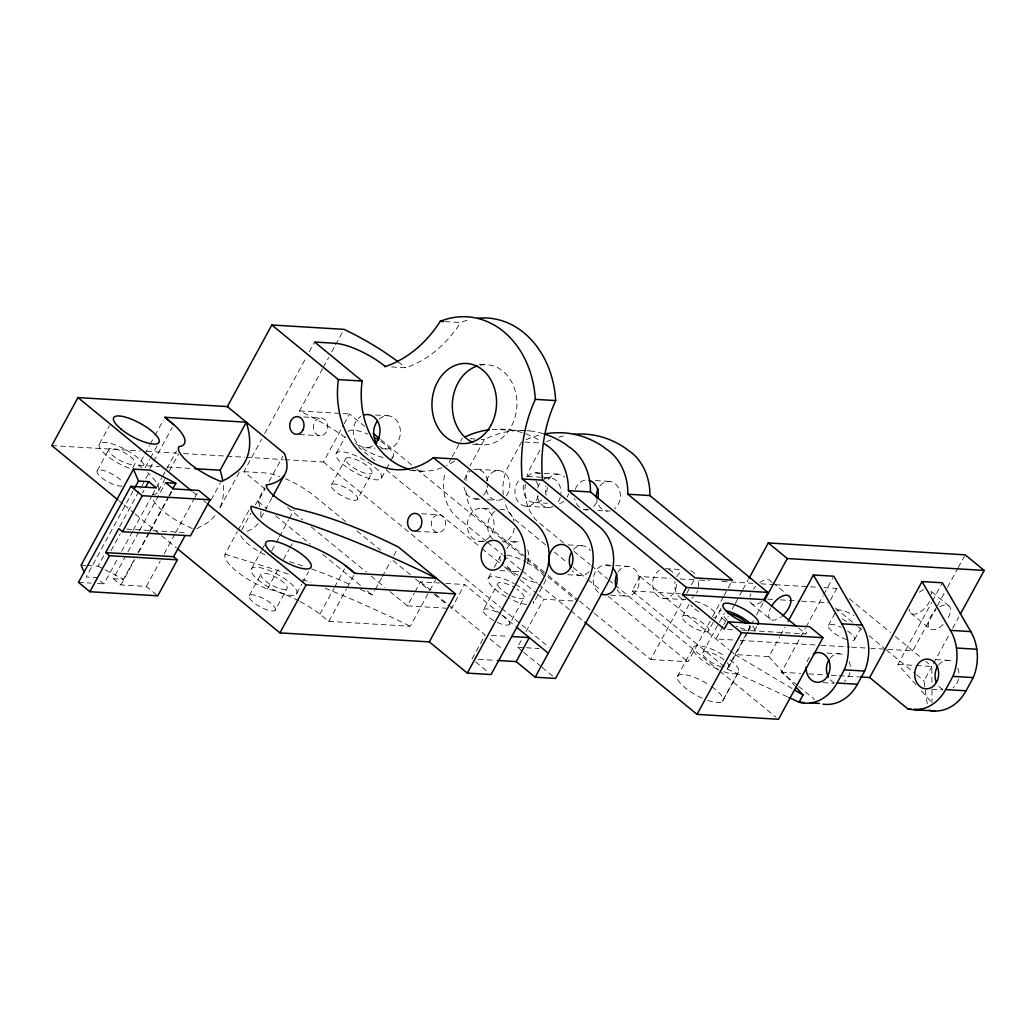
<?xml version="1.0" encoding="UTF-8"?>
<svg xmlns="http://www.w3.org/2000/svg" width="1036" height="1036" viewBox="0 0 1036 1036"><rect width="100%" height="100%" fill="white"/><g stroke="black" fill="none" stroke-linecap="round" stroke-linejoin="round"><path stroke-width="0.75" stroke-dasharray="5 3.75" d="M99.508 443.809L109.363 425.744M97.216 470.732L108.987 449.132M132.737 467.78L134.939 463.727A14.892 4.455 28.6 0 0 117.819 449.663A14.892 4.455 28.6 0 0 113.144 455.892A14.892 4.455 28.6 0 0 134.939 463.727M141.984 467.858L138.707 465.293L144.095 455.413M144.859 454.001L149.482 445.532M150.246 444.12L154.105 437.05M154.869 435.638L163.338 420.111M145.182 467.663L149.728 459.324M150.479 457.938L157.304 445.428M133.1 490.909L86.143 577.026L96.322 577.648L103.937 583.89L117.78 558.469M149.909 468.363L152.991 462.716M153.755 461.305L172.235 427.415M87.296 565.526L98.096 566.187L104.247 554.895M119.645 526.651L141.194 487.114M141.971 485.703L145.053 480.056M145.817 478.645L148.899 472.999M110.956 550.815L120.189 533.877M142.515 492.929L144.056 490.106M121.639 551.411L132.414 531.649M133.178 530.238L151.657 496.348M152.422 494.936L161.797 477.803M162.574 476.392L176.431 450.984M158.586 490.753L164.75 479.461M169.36 470.979L178.606 454.04M156.63 594.871L146.361 586.454L120.901 584.913L113.3 578.671L124.851 557.497M127.92 551.838L138.707 532.077M139.471 530.665L165.643 482.659M113.3 578.671L123.478 579.279L134.266 559.518M138.112 552.46L148.886 532.698M149.65 531.287L168.13 497.397M168.907 495.985L171.976 490.339M120.901 584.913L134.758 559.505M138.604 552.434L149.391 532.672M150.155 531.261L168.635 497.371M169.399 495.959L173.245 488.901M146.361 586.454L160.217 561.033M164.064 553.975L174.851 534.213M175.615 532.802L194.095 498.912M194.859 497.5L197.164 493.265M211.124 499.909L220.357 482.957M239.225 472.455L219.218 509.155A404.882 121.07 28.6 0 0 223.232 484.822M265.151 489.07L243.939 471.652L261.603 439.238M264.672 433.605L306.151 357.537M309.22 351.903L314.607 342.035M345.351 437.425A100.932 30.186 28.6 0 0 308.236 415.242L299.534 410.955L322.546 368.751M323.31 367.34L328.684 357.498M331.753 351.864L334.822 346.231M335.586 344.833L342.489 332.167M298.756 600.867A50.647 15.139 28.6 0 0 271.95 590.067L267.417 589.044A38.941 11.642 28.6 0 1 225.019 554.234L237.335 531.649M238.112 530.238L248.886 510.476M241.595 530.186L250.829 513.234M255.452 504.765L264.685 487.826M259.906 506.656A177.285 53.017 28.6 0 0 258.197 501.424L265.125 488.72M268.971 481.662L282.828 456.241M261.059 517.819L271.846 498.057M251.593 568.66L261.435 550.595M262.199 549.21L264.478 545.04M271.717 550.828L275.563 543.77M276.327 542.359L278.645 538.124M279.409 536.713L288.643 519.761M289.42 518.35L294.03 509.88M249.3 595.596L261.072 573.996M284.809 459.647L323.374 461.978L343.382 425.278M344.159 423.866L349.546 413.973L364.504 426.262M336.363 453.146L345.195 436.946M267.417 589.044L279.733 566.459M283.579 559.388L288.966 549.507M289.743 548.096L292.825 542.45M331.442 484.874L345.843 458.469M275.239 610.191A14.892 4.455 28.6 0 0 258.119 596.127A14.892 4.455 28.6 0 0 253.444 602.356A14.892 4.455 28.6 0 0 275.239 610.191L287.024 588.59A14.892 4.455 28.6 0 0 269.904 574.527A14.892 4.455 28.6 0 0 265.216 580.756A14.892 4.455 28.6 0 0 287.024 588.59M296.503 593.913A25.783 7.705 28.6 0 0 266.874 569.58A25.783 7.705 28.6 0 0 258.767 580.367A25.783 7.705 28.6 0 0 296.503 593.913L301.8 584.187M302.564 582.802L308.624 571.678M357.394 499.469A14.892 4.455 28.6 0 0 340.274 485.405A14.892 4.455 28.6 0 0 335.599 491.634A14.892 4.455 28.6 0 0 357.394 499.469L371.782 473.063A14.892 4.455 28.6 0 0 354.662 459.013A14.892 4.455 28.6 0 0 349.987 465.242A14.892 4.455 28.6 0 0 371.782 473.063M381.274 478.399A25.783 7.705 28.6 0 0 351.631 454.066A25.783 7.705 28.6 0 0 343.538 464.853A25.783 7.705 28.6 0 0 381.274 478.399L385.69 470.292M386.415 468.945L390.106 462.198M390.844 460.839L393.045 456.798M319.917 614.063L333.773 588.655M334.537 587.244L344.548 568.881M300.142 601.592A50.647 15.139 28.6 0 1 318.337 612.872L328.8 621.367L346.503 588.888M347.28 587.477L354.208 574.773M360.515 589.342A186.584 55.802 28.6 0 1 372.261 595.065L374.566 590.831M375.33 589.419L381.494 578.127M382.258 576.715L390.727 561.188M393.81 555.542L397.656 548.484M451.515 458.016L449.197 462.25A40.106 32.284 -86.5 0 0 447.539 465.656M452.279 456.604L459.984 442.489M460.748 441.077L462.289 438.254M543.33 433.67A117.78 94.781 -86.5 0 0 522.053 430.419L514.348 430.73A117.78 94.781 -86.5 0 0 484.356 439.588L471.263 463.584A40.106 32.284 -86.5 0 0 470.124 465.837M389.95 591.53L407.42 605.866L414.348 593.162M415.125 591.75L420.512 581.869L439.419 583.009M328.8 621.367L410.282 626.288L435.677 579.694M521.691 441.841L508.611 465.837A40.106 32.284 -86.5 0 0 503.276 494.716M500.686 614.128L464.646 584.537L451.554 608.533L447.824 605.464M539.911 450.233L530.678 467.171A40.106 32.284 -86.5 0 0 526.845 476.612M488.435 577.997L491.388 572.597M494.327 567.197L500.22 556.397M493.796 620.629A14.892 4.455 28.6 0 1 483.527 609.738L497.927 583.333A14.892 4.455 28.6 0 1 513.597 587.036M472.053 658.935L485.146 634.938L447.85 604.325M497.254 622.39A14.892 4.455 28.6 0 0 509.479 624.319L523.866 597.927A14.892 4.455 28.6 0 0 516.86 589.044M522.455 651.243L517.547 647.215L521.393 640.157M526.016 631.688L543.719 599.222L573.038 600.984M787.334 696.788L727.117 668.958L632.064 590.921L639.911 576.521L670.577 578.36M594.457 613.364L650.66 659.505L683.643 599.002M686.713 593.382L690.546 586.35M691.31 584.939L695.143 577.907M682.465 616.524L690.326 602.123M677.324 676.612L693.498 646.969M650.66 659.505L687.995 661.758L711.771 618.142M712.548 616.744L723.283 597.034M724.047 595.635L732.491 580.16M708.624 630.807A14.892 4.455 28.6 0 0 690.87 616.718A14.892 4.455 28.6 0 0 687.14 623.478A14.892 4.455 28.6 0 0 708.624 630.807L714.335 620.331M715.047 619.023L716.472 616.407M719.191 611.706L721.147 608.106M702.667 652.835L719.113 622.662M719.385 622.183L723.879 613.947M722.882 626.236L715.954 638.94L733.708 640.015M723.659 624.825L728.269 616.355M732.115 609.298L734.433 605.063M735.197 603.651L739.044 596.594M739.821 595.182L742.126 590.947M742.903 589.536L748.29 579.642M727.117 668.958L747.28 631.96M748.057 630.548L753.444 620.668M756.513 615.021L763.441 602.317M728.761 667.093L748.212 631.429M748.484 630.937L749.973 628.192M754.389 630.924L757.666 624.928M722.493 701.281L738.202 672.468M707.782 700.388A25.783 7.705 28.6 0 0 722.973 700.427L738.668 671.626M730.212 650.647L734.964 654.558L768.906 656.604L779.655 636.907M780.419 635.495L785.016 627.052M797.37 685.327L781.429 672.235L799.909 638.344M800.673 636.933L805.296 628.463M806.06 627.052L822.998 595.985M823.762 594.573L833.009 577.635M741.854 630.095L805.762 633.954L808.378 629.15M830.38 600.181L836.803 588.396L839.302 590.442M828.437 625.343L835.573 612.25M854.583 639.613L862.444 625.213M916.018 684.796L897.914 664.387L931.662 602.486M932.426 601.074L941.633 584.187M936.712 607.057L912.845 650.828L870.887 648.303M937.476 605.646L946.71 588.707M947.487 587.295L957.497 568.945M958.261 567.534L964.425 556.241M927.22 703.858L924.008 680.833L931.856 666.433L925.912 661.564M933.397 663.61L949.559 633.967M952.641 628.321L958.792 617.029M483.605 495.169L485.703 492.217A14.892 11.992 -86.5 0 0 487.775 484.9M196.801 528.736L207.433 522.714L212.186 518.673A404.882 121.07 28.6 0 0 216.11 514.141M152.564 494.755L155.128 494.146A50.647 15.139 28.6 0 0 148.938 473.776L147.591 472.597M492.281 429.396L529.72 430.898M444.988 321.6L460.644 322.546A91.79 73.88 -86.5 0 1 469.852 319.593M479.344 364.271L487.179 364.737M391.608 366.925L405.711 367.78A127.26 102.422 -86.5 0 0 460.644 322.546M375.55 415.009L388.086 415.773M299.534 410.955L349.546 413.973M303.768 416.977L321.186 418.026A8.884 7.148 -86.5 0 1 326.521 431.727A8.884 7.148 -86.5 0 1 314.167 430.924A8.884 7.148 -86.5 0 1 321.186 418.026M470.176 438.733L474.902 439.018M481.196 439.394L484.356 439.588M524.851 442.035L540.611 442.981M472.662 444.224L482.064 444.794M299.469 434.511L320.059 435.755M365.591 447.707L374.993 448.264M381.261 448.653L385.962 448.925M476.767 469.243L498.834 470.577M535.677 472.805L557.744 474.138M51.8 445.584L140.184 450.919M146.607 451.307L177.143 453.159M183.566 453.548L225.343 456.06M226.962 456.164L244.638 457.226M246.244 457.329L283.204 459.557M549.935 477.79L527.868 476.456A14.892 11.992 -86.5 0 1 530.937 477.169M595.415 480.536L609.595 481.39M409.932 470.448L422.61 471.212M138.707 465.293L159.466 466.55M167.456 467.029L191.414 468.479M243.939 471.652L264.309 472.869A40.106 11.992 28.6 0 1 279.746 476.521M474.864 498.976L481.17 499.352M487.477 499.728L496.93 500.31M534.77 502.577L547.384 503.341M525.977 506.19L548.044 507.523M585.133 509.751L588.28 509.945M597.733 510.515L607.2 511.085M481.779 508.184A16.615 13.377 -86.5 0 1 491.737 533.812A16.615 13.377 -86.5 0 1 468.635 532.297A16.615 13.377 -86.5 0 1 481.779 508.184L492.747 508.844M421.626 513.739L439.057 514.801A8.884 7.148 -86.5 0 1 444.379 528.502A8.884 7.148 -86.5 0 1 432.025 527.687A8.884 7.148 -86.5 0 1 439.057 514.801M415.747 531.183L437.917 532.53M501.903 540.857L517.754 541.815M568.142 544.858L582.245 545.713M479.655 541.349L484.356 541.634M126.69 529.072L186.687 532.685M606.164 565.047L614.037 565.526M615.617 565.617L628.23 566.381M665.565 568.635L681.325 569.58M680.263 578.956L698.018 580.018M699.624 580.121L709.31 580.704M722.221 581.481L752.887 583.333M760.955 583.825L773.866 584.602M775.472 584.692L817.443 587.231M823.892 587.619L836.803 588.396M500.012 570.59L515.85 571.548M567.819 574.695L580.341 575.446M632.064 590.921L680.484 593.835M767.624 599.106L772.467 599.391M780.535 599.883L799.909 601.048M801.514 601.152L828.955 602.797M445.726 583.385L464.646 584.537M610.567 595.156L626.327 596.114M663.662 598.368L685.728 599.702A14.892 11.992 -86.5 0 1 675.071 581.468M81.119 565.164L85.742 565.436M78.477 582.349L91.207 583.126M97.565 583.501L103.937 583.89M407.42 605.866L448.407 608.339M727.479 629.228L733.864 629.616M740.157 640.403L819.243 645.182M820.862 645.273L849.908 647.034M851.514 647.124L869.269 648.199M827.091 653.043L839.626 653.794M935.715 659.595L948.251 660.359M491.452 635.314L508.793 636.363M897.914 664.387L914.879 665.41M916.42 665.5L931.856 666.433L931.921 683.825M517.547 647.215L539.147 648.523M781.429 672.235L800.686 673.4M808.715 673.879L824.76 674.85M831.17 675.239L837.593 675.627M839.199 675.718L858.455 676.884M478.36 659.31L495.7 660.359M823.128 682.646L834.084 683.307M931.752 689.199L942.721 689.859M225.019 554.234L273.595 569.101A404.882 121.07 28.6 0 1 290.041 574.85M98.096 566.187L103.729 569.101M105.141 569.826L123.478 579.279M734.964 654.558L791.892 688.409M948.976 605.943L929.965 590.326A14.892 7.641 -50.6 0 1 931.493 594.224M910.735 613.066L929.745 628.684M849.274 598.64L890.403 632.413M895.389 636.505L921.159 657.653M835.21 607.938L856.461 625.394M857.717 626.417L862.716 630.523M868.971 635.664L885.236 649.002M886.479 650.038L915.254 673.646M916.497 674.682L924.008 680.833M772.752 582.608L785.819 593.343M798.38 627.894L805.762 633.954M751.217 603.483L770.227 619.088A14.892 7.641 -50.6 0 0 780.885 617.145M798.601 686.324L814.542 699.417M639.911 576.521L729.02 649.676M563.921 543.11L538.966 522.623A40.106 32.284 -86.5 0 1 525.317 484.291M573.905 551.307L590.119 564.62M591.362 565.643L607.588 578.956M608.831 579.979L613.817 584.084M615.073 585.107L718.608 670.111M719.865 671.147L776.003 717.236M545.622 544.871L516.899 521.289A40.106 32.284 -86.5 0 1 504.493 501.048M554.364 552.058L566.86 562.302M573.102 567.43L586.842 578.71M588.085 579.733L600.582 589.989M608.067 596.14L687.995 661.758M525.77 556.98L479.564 519.036A40.106 32.284 -86.5 0 1 465.617 488.565M527.013 558.003L546.995 574.41M548.251 575.433L578.217 600.038M579.474 601.061L593.201 612.341M380.704 439.562L415.617 468.22M416.86 469.243L525.317 558.287M526.56 559.31L546.503 575.679M547.746 576.702L577.661 601.269M486.195 541.271L457.498 517.702A40.106 32.284 -86.5 0 1 445.363 471.691M487.438 542.294L502.408 554.584M503.651 555.607L521.121 569.942M522.364 570.965L537.334 583.255M538.59 584.278L569.774 609.893M571.017 610.916L583.501 621.16M374.915 460.619L361.227 449.391A100.932 30.186 28.6 0 0 358.754 447.397M386.104 469.813L480.678 547.461M481.921 548.484L503.03 565.811M504.26 566.821L519.062 578.969M520.292 579.979L536.324 593.149M537.554 594.159L543.719 599.222M323.374 461.978L500.388 607.303M501.631 608.339L549.002 647.228M501.929 615.151L515.604 626.366M523.685 652.253L540.844 666.355M542.074 667.365L553.12 676.417M420.512 581.869L430.458 590.028M435.431 594.12L446.607 603.302M489.899 638.836L502.965 649.559M345.791 521.704L314.685 496.166A40.106 11.992 28.6 0 0 285.418 478.749M356.993 530.898L380.626 550.31M393.071 560.515L410.489 574.825M415.475 578.904L429.163 590.144M434.136 594.237L446.581 604.441M287.619 507.51L302.59 519.8M311.331 526.974L366.239 572.053M371.238 576.158L384.965 587.425M475.628 661.862L488.694 672.597M258.197 501.424L266.874 508.546M275.55 515.682L310.269 544.172M322.662 554.351L362.341 586.933M367.301 590.999L372.261 595.065M192.657 491.737L198.886 496.853M203.872 500.945L206.371 503.004M119.114 500.854L122.857 503.923M124.1 504.946L134.071 513.131M135.315 514.154L160.256 534.628M161.499 535.651L176.457 547.927M921.354 690.805L930.937 701.605M768.906 656.604L794.482 685.418M487.619 481.015L486.648 477.35A14.892 11.992 -86.5 0 0 473.633 469.541M931.947 690.157L931.999 702.809M454.558 461.007A78.878 63.481 -86.5 0 1 446.296 465.824M441.983 467.676A78.878 63.481 -86.5 0 1 412.134 470.033M506.915 548.575A14.892 11.992 -86.5 0 1 520.81 542.527M527.635 549.935A14.892 11.992 -86.5 0 1 527.233 563.688M518.984 571.25A14.892 11.992 -86.5 0 1 505.969 563.442M480.134 365.229A40.106 32.284 -86.5 0 1 516.835 406.889A40.106 32.284 -86.5 0 1 475.148 443.382M398.083 361.784A100.932 30.186 28.6 0 1 405.711 367.78M380.924 441.427A25.783 7.705 28.6 0 1 391.077 457.977M383.165 457.498A25.783 7.705 28.6 0 1 355.309 443.24M348.135 431.546A25.783 7.705 28.6 0 1 367.806 434.214M535.249 582.361A25.783 7.705 28.6 0 1 519.178 575.899M518 575.252A25.783 7.705 28.6 0 1 505.296 566.278M500.893 561.201A25.783 7.705 28.6 0 1 502.188 555.218M506.954 555.115A25.783 7.705 28.6 0 1 526.171 562.159M527.35 562.807A25.783 7.705 28.6 0 1 544.457 576.845M545.571 579.616A25.783 7.705 28.6 0 1 545.13 581.649L533.346 603.25A25.783 7.705 28.6 0 0 533.799 601.217M499.805 509.505A16.615 13.377 -86.5 0 1 513.985 521.147M514.283 528.308A16.615 13.377 -86.5 0 1 503.509 542.242M492.566 539.07A16.615 13.377 -86.5 0 1 495.325 511.188M379.254 419.088A16.615 13.377 -86.5 0 1 396.956 420.888A16.615 13.377 -86.5 0 1 397.099 442.955A16.615 13.377 -86.5 0 1 379.435 446.27M372.403 445.92A16.615 13.377 -86.5 0 1 354.571 438.655A16.615 13.377 -86.5 0 1 360.904 416.317M302.551 579.448A404.882 121.07 28.6 0 1 310.968 582.646M325.097 588.202A404.882 121.07 28.6 0 1 410.282 626.288M289.497 561.758A186.584 55.802 28.6 0 1 303.263 566.07M311.538 568.932A186.584 55.802 28.6 0 1 351.709 585.262M257.99 523.465A177.285 53.017 28.6 0 1 244.988 531.934M260.748 511.512A177.285 53.017 28.6 0 1 260.191 518.66M265.022 554.804A28.684 8.573 28.6 0 1 240.054 533.009M192.217 528.464A38.28 11.448 28.6 0 1 152.784 499.067M573.517 549.507A14.892 11.992 -86.5 0 1 590.429 550.621M589.083 571.652A14.892 11.992 -86.5 0 1 572.17 570.538M122.015 486.013A14.892 4.455 28.6 0 1 101.36 477.492A14.892 4.455 28.6 0 1 102.927 470.331A14.892 4.455 28.6 0 1 122.779 482.556M502.473 615.449A14.892 4.455 28.6 0 1 509.479 624.319M483.527 609.738A14.892 4.455 28.6 0 1 499.197 613.429M523.866 597.927A14.892 4.455 28.6 0 1 511.642 595.985M508.197 594.224A14.892 4.455 28.6 0 1 497.927 583.333M526.612 604.545A25.783 7.705 28.6 0 1 509.79 598.756M506.215 596.853A25.783 7.705 28.6 0 1 488.332 578.166A25.783 7.705 28.6 0 1 514.4 583.76M515.565 584.408A25.783 7.705 28.6 0 1 530.082 595.156M129.15 468.13A25.783 7.705 28.6 0 1 99.637 447.617A25.783 7.705 28.6 0 1 118.674 446.257A25.783 7.705 28.6 0 1 144.872 467.016M486.57 480.834A14.892 11.992 -86.5 0 1 504.687 472.96A14.892 11.992 -86.5 0 1 505.672 496.503M503.043 498.704A14.892 11.992 -86.5 0 1 485.884 485.949M477.997 498.666A14.892 11.992 -86.5 0 1 464.011 487.192M464.504 479.5A14.892 11.992 -86.5 0 1 470.655 470.836M465.915 480.704A40.106 32.284 -86.5 0 1 468.207 470.564M690.701 570.681A14.892 11.992 -86.5 0 1 695.816 574.876M698.484 581.74A14.892 11.992 -86.5 0 1 697.992 589.445M697.604 590.649A14.892 11.992 -86.5 0 1 696.568 592.955M693.641 596.723A14.892 11.992 -86.5 0 1 691.841 598.096M676.793 576.715A14.892 11.992 -86.5 0 1 681.52 571.561M668.634 569.347A14.892 11.992 -86.5 0 1 673.75 573.543M676.586 584.291A14.892 11.992 -86.5 0 1 657.808 595.985A14.892 11.992 -86.5 0 1 659.453 570.227M536.052 481.364A14.892 11.992 -86.5 0 1 538.72 488.228M538.228 495.933A14.892 11.992 -86.5 0 1 519.282 503.043A14.892 11.992 -86.5 0 1 520.849 478.684M543.835 479.383A14.892 11.992 -86.5 0 1 560.955 493.434M560.295 497.254A14.892 11.992 -86.5 0 1 556.772 503.716M553.185 506.462A14.892 11.992 -86.5 0 1 536.985 493.162M537.684 488.047A14.892 11.992 -86.5 0 1 541.206 481.585M598.407 592.398A14.892 11.992 -86.5 0 1 595.04 572.351A14.892 11.992 -86.5 0 1 611.123 566.77M618.013 572.079A14.892 11.992 -86.5 0 1 635.936 570.668A14.892 11.992 -86.5 0 1 634.511 592.877A14.892 11.992 -86.5 0 1 616.925 589.121M711.952 686.79A25.783 7.705 28.6 0 1 722.973 700.427M702.162 698.135A25.783 7.705 28.6 0 1 677.518 676.171A25.783 7.705 28.6 0 1 709.388 685.055M526.042 439.756A117.78 94.781 -86.5 0 1 542.501 434.369M546.645 441.75A117.78 94.781 -86.5 0 1 551.035 439.834M558.508 437.244A117.78 94.781 -86.5 0 1 566.096 435.392M527.337 476.728A14.892 11.992 -86.5 0 1 540.054 473.905M543.758 476.948A14.892 11.992 -86.5 0 1 544.755 478.334M547.215 486.92A14.892 11.992 -86.5 0 1 545.881 494.185M541.906 499.831A14.892 11.992 -86.5 0 1 527.816 499.637A14.892 11.992 -86.5 0 1 523.957 482.931M596.619 502.227A14.892 11.992 -86.5 0 1 592.372 507.562M588.137 509.557A14.892 11.992 -86.5 0 1 580.82 508.3M579.525 507.381A14.892 11.992 -86.5 0 1 574.604 498.445M575.343 489.277A14.892 11.992 -86.5 0 1 586.026 480.044M548.329 479.409A14.892 11.992 -86.5 0 1 564.698 477.078M568.557 493.784A14.892 11.992 -86.5 0 1 567.171 497.138M563.972 501.165A14.892 11.992 -86.5 0 1 556.837 503.91M546.244 495.208A14.892 11.992 -86.5 0 1 545.596 486.078M599.961 485.923A14.892 11.992 -86.5 0 1 617.922 486.881A14.892 11.992 -86.5 0 1 614.439 508.896M610.204 510.89A14.892 11.992 -86.5 0 1 596.671 499.779M727.298 662.729A14.892 4.455 28.6 0 1 725.731 667.832M721.794 667.067A14.892 4.455 28.6 0 1 704.998 657.342A14.892 4.455 28.6 0 1 706.733 651.683A14.892 4.455 28.6 0 1 724.034 659.738M748.989 625.252A14.892 4.455 28.6 0 1 739.6 627.57M737.956 626.871A14.892 4.455 28.6 0 1 736.285 626.081M727.363 620.279A14.892 4.455 28.6 0 1 725.019 613.325M730.017 659.764A25.783 7.705 28.6 0 1 738.487 672.079A25.783 7.705 28.6 0 1 723.491 671.587M717.87 669.334A25.783 7.705 28.6 0 1 693.213 647.37A25.783 7.705 28.6 0 1 725.096 656.254M752.732 626.003A20.06 5.996 28.6 0 1 753.12 631.934M724.902 620.603A20.06 5.996 28.6 0 1 722.765 610.372M847.603 630.976A14.892 4.455 28.6 0 1 849.572 640.352M846.697 639.6A14.892 4.455 28.6 0 1 828.567 627.272A14.892 4.455 28.6 0 1 841.18 627.311M807.07 661.784A14.892 11.992 -86.5 0 1 812.004 654.752M938.616 664.892A14.892 11.992 -86.5 0 1 953.858 662.716M957.782 668.181A14.892 11.992 -86.5 0 1 959.012 673.504M958.559 679.059A14.892 11.992 -86.5 0 1 953.094 687.865M942.915 689.316A14.892 11.992 -86.5 0 1 938.007 685.275M939.756 606.85A14.892 7.641 -50.6 0 1 949.857 607.109A14.892 7.641 -50.6 0 1 946.684 620.253M943.084 624.527A14.892 7.641 -50.6 0 1 928.852 627.505A14.892 7.641 -50.6 0 1 935.625 610.1M929.538 601.54A14.892 7.641 -50.6 0 1 917.184 613.532A14.892 7.641 -50.6 0 1 909.207 609.168M919.346 592.178A14.892 7.641 -50.6 0 1 924.824 589.458M759.712 582.608A14.892 7.641 -50.6 0 1 771.496 582.284M761.874 601.527A14.892 7.641 -50.6 0 1 749.792 600.802M749.909 596.904A14.892 7.641 -50.6 0 1 750.854 593.887M753.405 589.212A14.892 7.641 -50.6 0 1 755.71 586.272M829.991 658.339A14.892 11.992 -86.5 0 1 845.234 656.164M849.144 661.615A14.892 11.992 -86.5 0 1 850.375 666.938M849.921 672.506A14.892 11.992 -86.5 0 1 844.47 681.299M834.291 682.75A14.892 11.992 -86.5 0 1 829.37 678.71M846.399 621.522A14.892 4.455 28.6 0 1 840.533 617.547M836.661 610.515A14.892 4.455 28.6 0 1 853.936 615.591M695.337 601.398A14.892 4.455 28.6 0 1 712.82 610.308A14.892 4.455 28.6 0 1 713.817 617.404M698.834 611.758A14.892 4.455 28.6 0 1 693.395 607.718M692.385 606.733A14.892 4.455 28.6 0 1 690.895 604.894M770.227 619.088A14.892 7.641 -50.6 0 1 770.577 607.925M499.987 429.098A117.78 94.781 -86.5 0 1 522.74 432.802M525.692 433.812A117.78 94.781 -86.5 0 1 541.271 441.478"/><path stroke-width="1.5" d="M228.101 406.643L77.972 397.578L51.8 445.584L117.871 499.831M172.753 488.927L175.822 483.281L150.44 470.176L133.463 469.153L81.119 565.164L84.253 572.584M133.463 469.153L138.487 481.028L148.666 481.636L156.281 487.878L130.821 486.35L78.477 582.349L89.873 591.711L157.77 595.817L177.402 559.816L173.595 556.695L105.698 552.589L118.79 528.593L122.598 531.714L190.482 535.806L210.114 499.805L198.705 490.442L173.245 488.901L165.643 482.659L175.822 483.281M134.641 488.085L138.487 481.028M145.597 487.283L148.666 481.636M89.873 591.711L109.505 555.71L177.402 559.816M122.598 531.714L142.217 495.713L210.114 499.805M398.083 361.784A100.932 30.186 28.6 0 0 352.732 333.631L344.017 329.357L271.833 324.993L227.337 406.604L284.369 453.418A177.285 53.017 28.6 0 1 268.492 484.628L266.226 485.003A28.684 8.573 28.6 0 0 294.807 508.469L298.303 509.207A186.584 55.802 28.6 0 1 398.433 547.073L455.464 593.887L429.292 641.893L279.927 632.879L177.7 548.95M222.662 480.6A404.882 121.07 28.6 0 0 220.176 470.214L246.348 422.209L164.879 417.288L173.763 424.592M173.595 556.695L185.146 535.508M272.61 496.645L284.162 475.459M279.927 632.879L306.099 584.874L455.464 593.887M429.292 641.893L467.301 673.102L519.658 577.104A40.106 32.284 -86.5 0 0 511.357 521.652L433.411 457.653A78.878 63.481 -86.5 0 1 364.957 457.044A78.878 63.481 -86.5 0 1 338.371 379.616L271.833 324.993M497.28 660.463L516.187 661.603L529.279 637.593L511.939 636.544M516.187 661.603L535.198 677.207L587.541 581.196A40.106 32.284 -86.5 0 0 579.254 525.744L522.222 478.93A127.26 102.422 -86.5 0 1 535.327 399.352A91.79 73.88 -86.5 0 0 440.287 321.315A127.26 102.422 -86.5 0 1 385.353 366.55L384.537 366.498M682.465 594.69L686.389 587.49L767.857 592.411L763.933 599.611L682.465 594.69L724.281 629.033L728.204 621.833L809.686 626.754L822.985 637.671L778.502 719.282L697.021 714.361L584.744 622.183M749.054 578.23L768.298 542.942L965.189 554.83L984.2 570.435L960.333 614.193M697.021 714.361L741.517 632.75L822.985 637.671M764.218 600.906L787.308 558.546L984.2 570.435M788.085 621.432L813.402 574.993L833.773 576.223L862.198 625.045A44.147 35.535 -86.5 0 1 864.633 671.056L857.432 684.252A44.444 35.768 -86.5 0 1 822.985 704.169M795.544 686.609L803.004 695.014L799.08 702.214L788.797 697.461M803.781 702.499L799.08 702.214A44.444 35.768 -86.5 0 0 837.062 683.022L844.262 669.826A44.147 35.535 -86.5 0 0 841.828 623.814L813.402 574.993M860.061 676.974L869.683 677.557L922.04 581.559L942.397 582.789L970.823 631.597A44.147 35.535 -86.5 0 1 976.275 646.05L976.935 649.999A44.147 35.535 -86.5 0 1 973.257 677.609L966.057 690.805A44.444 35.768 -86.5 0 1 929.253 710.295M869.683 677.557L907.704 708.779A44.444 35.768 -86.5 0 0 945.7 689.575L952.887 676.378A44.147 35.535 -86.5 0 0 956.565 648.769L955.904 644.819A44.147 35.535 -86.5 0 0 950.452 630.367L922.04 581.559M573.763 434.317L581.455 434.006A117.78 94.781 -86.5 0 1 625.433 448.161L627.479 449.857A51.567 41.505 -86.5 0 1 649.779 490.339L649.883 495.558L767.857 592.411M440.287 321.315L443.421 321.51M338.371 379.616L362.134 381.054A78.878 63.481 -86.5 0 0 409.207 469.308M535.327 399.352L555.697 400.582A127.26 102.422 -86.5 0 0 542.592 480.16L599.624 526.974A40.106 32.284 -86.5 0 1 607.912 582.426L555.568 678.438L535.198 677.207M433.411 457.653L457.174 459.09L535.12 523.076A40.106 32.284 -86.5 0 1 543.408 578.541L491.064 674.54L467.301 673.102M522.222 478.93L542.592 480.16M543.965 443.24L545.998 444.936A51.567 41.505 -86.5 0 1 568.298 485.431L568.414 490.637L590.481 491.97L695.143 577.907L732.491 580.16L627.816 494.224L627.712 489.018A51.567 41.505 -86.5 0 0 605.413 448.523L603.379 446.827A117.78 94.781 -86.5 0 0 559.388 432.685L551.696 432.983A117.78 94.781 -86.5 0 0 544.029 434.058M627.816 494.224L649.883 495.558M194.613 468.673L220.176 470.214M354.972 573.361L436.454 578.282A404.882 121.07 28.6 0 0 299.78 521.095L251.191 506.228A38.941 11.642 28.6 0 0 293.589 541.038L298.135 542.061A50.647 15.139 28.6 0 1 344.509 564.866L354.972 573.361L346.089 566.057M841.828 623.814L862.198 625.045M950.452 630.367L970.823 631.597M956.448 648.018L976.806 649.248M844.262 669.826L864.633 671.056M952.887 676.378L973.257 677.609M837.062 683.022L857.432 684.252M945.7 689.575L966.057 690.805M810.048 702.874L819.45 703.444M907.704 708.779L910.838 708.961M913.972 709.155L921.807 709.621M914.827 709.777L935.197 711.007M794.677 690.067L803.004 695.014M164.879 417.288L175.11 425.77A50.647 15.139 28.6 0 1 181.3 446.14L178.736 446.749A38.28 11.448 28.6 0 0 221.134 481.546L228.049 478.269L238.358 470.668A404.882 121.07 28.6 0 0 246.348 422.209M768.298 542.942L787.308 558.546M763.933 599.611L795.92 625.874M568.414 490.637L686.389 587.49M728.204 621.833L741.517 632.75M362.134 381.054L314.607 342.035L334.965 343.266A40.106 11.992 28.6 0 1 385.353 366.55M373.232 433.424L379.461 438.539M516.847 627.389L548.29 653.211M77.972 397.578L191.414 490.714M207.614 504.027L306.099 584.874M130.821 486.35L142.217 495.713M105.698 552.589L109.505 555.71M590.481 491.97L590.365 486.765A51.567 41.505 -86.5 0 0 568.065 446.27L566.032 444.573A117.78 94.781 -86.5 0 0 544.806 434.136M504.998 559.777A14.892 11.992 -86.5 0 1 504.843 555.892M472.507 442.307A40.106 32.284 -86.5 0 1 452.408 402.641A40.106 32.284 -86.5 0 1 477.389 365.954M477.687 318.259A91.79 73.88 -86.5 0 1 555.697 400.582M375.265 437.943A25.783 7.705 28.6 0 1 378.723 440.002M376.832 443.447A16.615 13.377 -86.5 0 1 377.48 421.017M364.232 414.879A16.615 13.377 -86.5 0 1 378.736 423.594A16.615 13.377 -86.5 0 1 375.343 443.473M570.46 567.327A14.892 11.992 -86.5 0 1 571.419 552.46M465.177 436.829A117.78 94.781 -86.5 0 1 489.212 429.733M612.846 568.181A14.892 11.992 -86.5 0 1 615.656 586.907A14.892 11.992 -86.5 0 1 601.191 594.068M616.031 586.816A14.892 11.992 -86.5 0 1 616.834 574.242M589.018 480.315A14.892 11.992 -86.5 0 1 597.837 498.769M596.438 497.94A14.892 11.992 -86.5 0 1 598.096 488.927M728.088 613.338A14.892 4.455 28.6 0 1 744.975 621.341L746.218 622.364A14.892 4.455 28.6 0 1 747.306 623.361M745.583 622.96A20.06 5.996 28.6 0 1 722.947 606.112A20.06 5.996 28.6 0 1 742.501 608.274A20.06 5.996 28.6 0 1 757.808 624.307M725.938 610.722A20.06 5.996 28.6 0 1 750.245 623.4M813.351 653.871A14.892 11.992 -86.5 0 1 829.668 663.273A14.892 11.992 -86.5 0 1 819.359 682.167A14.892 11.992 -86.5 0 1 806.06 667.249M936.324 682.232A14.892 11.992 -86.5 0 1 937.619 666.316M828.463 677.259A14.892 11.992 -86.5 0 1 828.981 659.764M771.432 606.358A14.892 7.641 -50.6 0 1 789.38 596.27A14.892 7.641 -50.6 0 1 782.271 616.044M302.758 430.303A8.884 7.148 -86.5 0 0 297.423 416.601A8.884 7.148 -86.5 0 0 290.404 429.487A8.884 7.148 -86.5 0 0 302.758 430.303M420.616 527.065A8.884 7.148 -86.5 0 0 415.294 513.364A8.884 7.148 -86.5 0 0 408.262 526.249A8.884 7.148 -86.5 0 0 420.616 527.065M490.87 425.382A40.106 32.284 -86.5 0 0 466.809 363.506A40.106 32.284 -86.5 0 0 435.081 421.717A40.106 32.284 -86.5 0 0 490.87 425.382M273.167 553.962A25.783 7.705 28.6 0 0 310.891 567.508A25.783 7.705 28.6 0 0 281.261 543.188A25.783 7.705 28.6 0 0 273.167 553.962M121.082 429.111A25.783 7.705 28.6 0 0 158.819 442.657A25.783 7.705 28.6 0 0 129.176 418.324A25.783 7.705 28.6 0 0 121.082 429.111M502.926 563.364A14.892 11.992 -86.5 0 0 493.991 540.378A14.892 11.992 -86.5 0 0 482.206 562.004A14.892 11.992 -86.5 0 0 502.926 563.364M570.81 567.469A14.892 11.992 -86.5 0 0 561.875 544.483A14.892 11.992 -86.5 0 0 550.09 566.096A14.892 11.992 -86.5 0 0 570.81 567.469M936.427 682.348A14.892 11.992 -86.5 0 0 927.88 659.129A14.892 11.992 -86.5 0 0 915.746 680.445A14.892 11.992 -86.5 0 0 936.427 682.348"/></g></svg>
